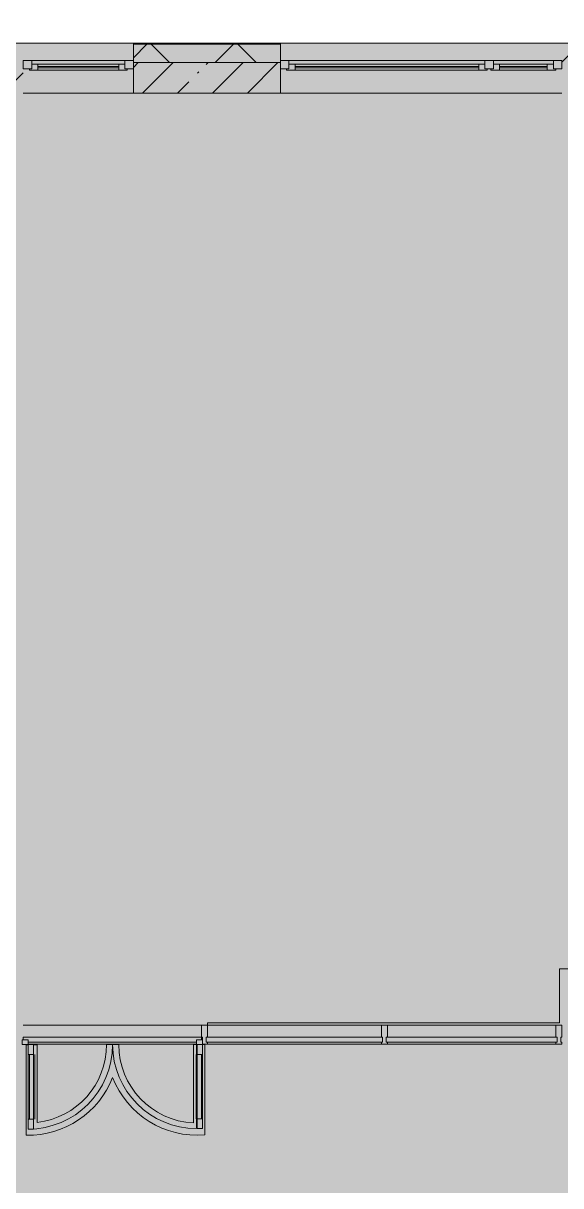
# Model space of a CAD drawing. Header units: millimetres. Extents: x 81633 to 280618, y -8553 to 29000.
# Drawn here: x 246652 to 251042, y 12227 to 21721 of the extents above; entities that cross this region are included whole.
import ezdxf

# ---------------------------------------------------------------- set-up
doc = ezdxf.new("R2010")
doc.units = ezdxf.units.MM
doc.layers.add('A-DETL-GENF-3', color=7, linetype='Continuous', lineweight=9, true_color=0xc0c0c0, transparency=0.4)
for name, color, linetype, lineweight, true_color in [('A-DETL-GENF-4', 7, 'Continuous', 5, 0xe2e2e2), ('A-DETL-GENF-5', 7, 'Continuous', 5, 0xb7b7b7), ('A-DOOR-3', 7, 'Continuous', 5, 0xb7b7b7), ('A-FLOR-3', 7, 'Continuous', 5, 0xb7b7b7), ('A-GLAZ-2', 7, 'Continuous', 5, 0x737373), ('A-GLAZ-CURT-3', 7, 'Continuous', 5, 0x737373), ('A-GLAZ-CWMG-4', 7, 'Continuous', 5, 0x737373), ('A-WALL-3', 7, 'Continuous', 5, 0x737373), ('A-WALL-4', 7, 'Continuous', 9, 0x737373), ('I-WALL-6', 7, 'Continuous', 5, 0x737373)]:
    doc.layers.add(name, color=color, linetype=linetype, lineweight=lineweight, true_color=true_color)
for name, color, linetype, lineweight in [('A-GLAZ-CURT-2', 7, 'Continuous', 5), ('A-WALL-2', 7, 'Continuous', 5), ('I-WALL-5', 7, 'Continuous', 5)]:
    doc.layers.add(name, color=color, linetype=linetype, lineweight=lineweight)

# ---------------------------------------------------------------- blocks, each defined once
blk = doc.blocks.new('120_Окно_СКБ_1Ст - 120_Окно_СКБ_1Ст 900х2500_h_ с форточкой-22877787-2_3_3_птичка')
at = {"layer": 'A-GLAZ-2'}
for p, q in [((-450, -127), (-450, -57)), ((-450, -57), (-380, -57)), ((450, -57), (-450, -57)), ((-380, -57), (-380, -127)), ((380, -87), (-380, -87)), ((-380, -87), (-380, -127)), ((-330, -137), (-330, -87)), ((330, -137), (330, -87)), ((380, -127), (380, -57)), ((380, -57), (450, -57)), ((380, -127), (380, -87)), ((450, -57), (450, -127)), ((-380, -127), (-450, -127)), ((-450, -127), (-400, -127)), ((-380, -127), (-400, -127)), ((-400, -127), (-400, -137)), ((-400, -137), (400, -137)), ((400, -137), (-400, -137)), ((-330, -107), (330, -107)), ((330, -117), (-330, -117)), ((450, -127), (380, -127)), ((400, -127), (380, -127)), ((400, -127), (450, -127)), ((400, -137), (400, -127))]:
    blk.add_line(p, q, dxfattribs=at)
blk = doc.blocks.new('120_Окно_СКБ_2Ст_Фрамуга сверху - 120_Окно_СКБ_2Ст_2300х2500_h_ ДОО-23103760-2_3_3_птичка')
at = {"layer": 'A-GLAZ-2'}
for p, q in [((-1150, -127), (-1150, -57)), ((-1150, -57), (-1080, -57)), ((1150, -57), (-1150, -57)), ((-1080, -57), (-1080, -127)), ((-1080, -57), (1080, -57)), ((520, -87), (-1080, -87)), ((-1080, -87), (-1080, -127)), ((-1030, -137), (-1030, -87)), ((470, -137), (470, -87)), ((520, -127), (520, -57)), ((520, -57), (590, -57)), ((520, -127), (520, -87)), ((590, -57), (590, -127)), ((1080, -87), (590, -87)), ((590, -87), (590, -127)), ((640, -137), (640, -87)), ((1030, -137), (1030, -87)), ((1080, -127), (1080, -57)), ((1080, -57), (1150, -57)), ((1080, -127), (1080, -87)), ((1150, -57), (1150, -127)), ((-1080, -127), (-1150, -127)), ((-1150, -127), (-1100, -127)), ((-1080, -127), (-1100, -127)), ((-1100, -127), (-1100, -137)), ((-1100, -137), (540, -137)), ((540, -137), (-1100, -137)), ((-1030, -107), (470, -107)), ((470, -117), (-1030, -117)), ((590, -127), (520, -127)), ((540, -127), (520, -127)), ((540, -127), (570, -127)), ((540, -127), (570, -127)), ((540, -137), (540, -127)), ((590, -127), (570, -127)), ((570, -127), (570, -137)), ((570, -137), (1100, -137)), ((1100, -137), (570, -137)), ((640, -107), (1030, -107)), ((1030, -117), (640, -117)), ((1150, -127), (1080, -127)), ((1100, -127), (1080, -127)), ((1100, -127), (1149.8, -127)), ((1100, -137), (1100, -127))]:
    blk.add_line(p, q, dxfattribs=at)
blk = doc.blocks.new('Прямоугольный импост - Импост структурный с накладкой - 160мм Темный-V241-2_3_3_птичка')
at = {"layer": 'A-GLAZ-CWMG-4'}
for p, q in [((-50, 0), (-50, 17)), ((-50, 17), (0, 17)), ((-40, 0), (-50, 0)), ((-40, -40), (-40, 0)), ((0, 0), (-10, 0)), ((-10, 0), (-10, -40)), ((0, 17), (0, 0)), ((-50, -140), (-50, -40)), ((-50, -40), (-40, -40)), ((-10, -40), (0, -40)), ((0, -40), (0, -140)), ((0, -140), (-50, -140))]:
    blk.add_line(p, q, dxfattribs=at)
blk = doc.blocks.new('Дверь_Витражная_остекление_ - ВВ-22-32429667-2_3_3_птичка')
at = {"layer": 'A-DETL-GENF-4'}
for points in [[(-642.5, -710), (-642.5, -20), (-687.5, -20), (-687.5, -710)], [(737.5, -705), (737.5, -20), (692.5, -20), (692.5, -705)]]:
    blk.add_hatch(color=256, dxfattribs=at).paths.add_polyline_path(points)
at = {"layer": 'A-DETL-GENF-5'}
for p, q in [((-642.5, -20), (-687.5, -20)), ((-687.5, -710), (-687.5, -20)), ((-642.5, -20), (-687.5, -20)), ((-687.5, -20), (-687.5, -710)), ((-642.5, -710), (-642.5, -20)), ((-642.5, -710), (-642.5, -20)), ((692.5, -705), (692.5, -20)), ((692.5, -20), (692.5, -705)), ((737.5, -705), (737.5, -20)), ((737.5, -705), (737.5, -20)), ((-687.5, -100), (-642.5, -100)), ((-677.5, -630), (-677.5, -100)), ((-633.5, -630), (-633.5, -100)), ((683.5, -625), (683.5, -100)), ((737.5, -100), (692.5, -100)), ((727.5, -625), (727.5, -100)), ((-687.5, -630), (-642.5, -630)), ((737.5, -625), (692.5, -625)), ((-687.5, -710), (-642.5, -710)), ((-687.5, -710), (-642.5, -710)), ((737.5, -705), (692.5, -705)), ((692.5, -705), (737.5, -705))]:
    blk.add_line(p, q, dxfattribs=at)
at = {"layer": 'A-DOOR-3'}
for p, q in [((-737.5, 20), (-687.5, 20)), ((-737.5, -20), (-737.5, 20)), ((-687.5, 20), (-687.5, -20)), ((687.5, 20), (737.5, 20)), ((687.5, -20), (687.5, 20)), ((737.5, 20), (737.5, -20)), ((-687.5, -20), (-737.5, -20)), ((-687.5, -710), (-687.5, -20)), ((687.5, -705), (687.5, -20)), ((737.5, -20), (687.5, -20))]:
    blk.add_line(p, q, dxfattribs=at)
for centre, radius, start, end in [((-687.5, -20), 690, 270, 0), ((687.5, -20), 685, 180, 270)]:
    blk.add_arc(centre, radius, start, end, dxfattribs=at)
blk = doc.blocks.new('Системная панель - Стекло - 40мм-32427251-2_3_3_птичка')
at = {"layer": 'A-GLAZ-CURT-2'}
h = blk.add_hatch(dxfattribs=at)
h.set_pattern_fill('FP_176', color=256, style=0, pattern_type=2)
h.set_pattern_definition([(45, (-105312.5, -12900), (-1414.214, 1414.214), [1000, -3000]), (45, (-106312.5, -13400), (-1414.214, 1414.214), [3000, -1000]), (45, (-104312.5, -13900), (-1414.214, 1414.214), [1000, -3000])])
h.paths.add_polyline_path([(339, 0), (697.5, 0), (697.5, 40), (-697.5, 40), (-697.5, 0)])
at = {"layer": 'A-GLAZ-CURT-3'}
for p, q in [((697.5, 40), (-697.5, 40)), ((-697.5, 40), (-697.5, 0)), ((697.5, 0), (697.5, 40)), ((-697.5, 0), (697.5, 0))]:
    blk.add_line(p, q, dxfattribs=at)
blk = doc.blocks.new('Прямоугольный импост - Импост структурный с накладкой - 160мм Темный-32427249-2_3_3_птичка')
at = {"layer": 'A-GLAZ-CWMG-4'}
for p, q in [((105500, 13540), (104125, 13540)), ((105500, 13383), (104125, 13383))]:
    blk.add_line(p, q, dxfattribs=at)
blk = doc.blocks.new('Прямоугольный импост - Импост структурный с накладкой - 160мм Темный-32427025-2_3_3_птичка')
at = {"layer": 'A-GLAZ-CWMG-4'}
for p, q in [((102605, 13540), (101150, 13540)), ((101150, 13420), (101150, 13440)), ((102605, 13440), (101150, 13440)), ((102565, 13400), (101190, 13400)), ((102605, 13440), (102605, 13420)), ((102565, 13383), (101190, 13383))]:
    blk.add_line(p, q, dxfattribs=at)
blk = doc.blocks.new('Системная панель - Стекло - 40мм-32427252-2_3_3_птичка')
at = {"layer": 'A-GLAZ-CURT-3'}
for p, q in [((720, 40), (-720, 40)), ((-720, 40), (-720, 0)), ((-720, 0), (720, 0)), ((720, 0), (720, 40))]:
    blk.add_line(p, q, dxfattribs=at)
blk = doc.blocks.new('Прямоугольный импост - Импост структурный с накладкой - 160мм Темный-32427244-2_3_3_птичка')
at = {"layer": 'A-GLAZ-CWMG-4'}
for p, q in [((-15, 17), (25, 17)), ((25, 0), (15, 0)), ((15, 0), (15, -40)), ((25, 17), (25, 0)), ((-25, -140), (-25, -40)), ((-25, -40), (-15, -40)), ((-15, -40), (-15, -20)), ((15, -40), (25, -40)), ((25, -40), (25, -140)), ((25, -140), (-25, -140))]:
    blk.add_line(p, q, dxfattribs=at)
blk = doc.blocks.new('Прямоугольный импост - Импост структурный с накладкой - 160мм Темный-32427250-2_3_3_птичка')
at = {"layer": 'A-GLAZ-CWMG-4'}
for p, q in [((104075, 13540), (102655, 13540)), ((104075, 13383), (102655, 13383))]:
    blk.add_line(p, q, dxfattribs=at)
blk = doc.blocks.new('Прямоугольный импост - Импост структурный с накладкой - 160мм Темный-V243-2_3_3_птичка')
at = {"layer": 'A-GLAZ-CWMG-4'}
for p, q in [((-25, 0), (-25, 17)), ((-25, 17), (25, 17)), ((-15, 0), (-25, 0)), ((-15, -40), (-15, 0)), ((25, 0), (15, 0)), ((15, 0), (15, -40)), ((25, 17), (25, 0)), ((-25, -140), (-25, -40)), ((-25, -40), (-15, -40)), ((15, -40), (25, -40)), ((25, -40), (25, -140)), ((25, -140), (-25, -140))]:
    blk.add_line(p, q, dxfattribs=at)

msp = doc.modelspace()

# ---------------------------------------------------------------- hatches: boundary and pattern name
at = {"layer": 'A-DETL-GENF-3'}
msp.add_hatch(color=256, dxfattribs=at).paths.add_polyline_path([(270739.9, -258), (270739.9, 21558), (238809.9, 21558), (238809.9, 27348), (230361.9, 27348), (230361.9, 5750), (234703.9, 5750), (234703.9, -258), (270432.1, -258)])
at = {"layer": 'A-WALL-2'}
h = msp.add_hatch(dxfattribs=at)
h.set_pattern_fill('FP_80', color=256, style=0, pattern_type=2)
h.set_pattern_definition([(45, (145501.93, 0), (-353.5534, 353.5534), []), (135, (145501.93, 0), (-353.5534, -353.5534), [])])
h.paths.add_polyline_path([(270731.9, 21400), (270731.9, 21550), (265652.1, 21550), (265652.1, 21400), (270581.9, 21400)])
h.paths.add_polyline_path([(264752.1, 21400), (264752.1, 21550), (263402.4, 21550), (263402.4, 21400), (264186.2, 21400)])
h.paths.add_polyline_path([(255851.9, 21400), (256751.9, 21400), (256751.9, 21550), (255452.4, 21550), (255452.4, 21400)])
h.paths.add_polyline_path([(253252.4, 21400), (254552.4, 21400), (254552.4, 21550), (253252.4, 21550)])
h.paths.add_polyline_path([(252352.4, 21400), (252352.4, 21550), (251052.1, 21550), (251052.1, 21400), (251694.4, 21400)])
h.paths.add_polyline_path([(257651.9, 21400), (258802.4, 21400), (258802.4, 21550), (257651.9, 21550)])
h.paths.add_polyline_path([(262104.2, 21400), (262502.4, 21400), (262502.4, 21550), (261102.4, 21550), (261102.4, 21400), (261602.4, 21400)])
h.paths.add_polyline_path([(247551.9, 21400), (248752.1, 21400), (248752.1, 21550), (247551.9, 21550)])
h.paths.add_polyline_path([(238561.9, 21400), (238811.9, 21400), (238807.9, 21550), (238561.9, 21550)])
h.paths.add_polyline_path([(246651.9, 21400), (246651.9, 21550), (242111.9, 21550), (242111.9, 21400), (246489.5, 21400)])
at = {"layer": 'I-WALL-5'}
h = msp.add_hatch(dxfattribs=at)
h.set_pattern_fill('FP_88', color=256, style=0, pattern_type=2)
h.set_pattern_definition([(45, (145501.93, 0), (-285.1231, 285.1231), []), (45, (145787.05, 0), (-285.1231, 285.1231), [504.031, -100.806, 16.764, -84.042])])
h.paths.add_polyline_path([(264017.4, 21150), (264752.1, 21150), (264752.1, 21400), (263402.4, 21400), (263402.4, 21150), (264004.9, 21150)])
h.paths.add_polyline_path([(258802.4, 21150), (258802.4, 21400), (257651.9, 21400), (257651.9, 21150), (257940.3, 21150)])
h.paths.add_polyline_path([(266711.9, 21150), (266711.9, 21400), (266351.9, 21400), (266351.9, 21150)])
h.paths.add_polyline_path([(261602.4, 21150), (262502.4, 21150), (262502.4, 21400), (261602.4, 21400), (261602.4, 21239.3)])
h.paths.add_polyline_path([(251551.9, 21150), (252352.4, 21150), (252352.4, 21400), (251551.9, 21400)])
h.paths.add_polyline_path([(246489.5, 21150), (246651.9, 21150), (246651.9, 21400), (246301.9, 21400), (246301.9, 21150)])
h.paths.add_polyline_path([(247551.9, 21150), (248752.1, 21150), (248752.1, 21400), (247551.9, 21400)])
h.paths.add_polyline_path([(253726.9, 21150), (254552.4, 21150), (254552.4, 21400), (253252.4, 21400), (253252.4, 21150), (253676.9, 21150)])
h.paths.add_polyline_path([(256751.9, 21150), (256751.9, 21400), (256551.9, 21400), (256551.9, 21150)])
h.paths.add_polyline_path([(255851.9, 21150), (255851.9, 21400), (255452.4, 21400), (255452.4, 21150)])

# ---------------------------------------------------------------- linework, layer by layer
at = {"layer": 'A-FLOR-3'}
for p, q in [((251031.9, 13557), (251031.9, 14000)), ((251031.9, 14000), (255041.9, 14000)), ((248156.9, 13540), (248156.9, 13557)), ((248156.9, 13557), (251031.9, 13557)), ((246691.9, 13378.5), (246677, 13378.5)), ((246677, 13378.5), (246677, 12640.2)), ((246766.3, 13378.5), (246736.9, 13378.5)), ((246766.3, 12744.3), (246766.3, 13378.5)), ((247431.9, 13380), (247331.9, 13380)), ((248066.9, 13381.5), (248042.2, 13381.5)), ((248042.2, 13381.5), (248042.2, 12740.7)), ((248134.5, 13381.5), (248116.9, 13381.5)), ((248134.5, 12642.7), (248134.5, 13381.5))]:
    msp.add_line(p, q, dxfattribs=at)
for centre, radius, start, end in [((246691.9, 13380), 640, 276.67397, 0), ((248071.9, 13380), 640, 180, 267.33511), ((246691.9, 13380), 740, 268.84165, 338.81722), ((248071.9, 13380), 740, 201.18278, 274.85352)]:
    msp.add_arc(centre, radius, start, end, dxfattribs=at)
at = {"layer": 'A-WALL-3'}
for p, q in [((255452.4, 21558), (242111.9, 21558)), ((247551.9, 21558), (247551.9, 21400)), ((248752.1, 21400), (248752.1, 21558))]:
    msp.add_line(p, q, dxfattribs=at)
at = {"layer": 'A-WALL-4'}
for p, q in [((248752.1, 21553), (247551.9, 21553)), ((248752.1, 21550), (247551.9, 21550)), ((248752.1, 21400), (247551.9, 21400))]:
    msp.add_line(p, q, dxfattribs=at)
at = {"layer": 'I-WALL-6'}
for p, q in [((247551.9, 21400), (247551.9, 21150)), ((248752.1, 21150), (248752.1, 21400)), ((251051.9, 21150), (246651.9, 21150))]:
    msp.add_line(p, q, dxfattribs=at)

# ---------------------------------------------------------------- block references
at = {"layer": 'A-DOOR-3'}
msp.add_blockref('Дверь_Витражная_остекление_ - ВВ-22-32429667-2_3_3_птичка', (247379.4, 13400), dxfattribs=at)
at = {"layer": 'A-GLAZ-2'}
for name, p in [('120_Окно_СКБ_1Ст - 120_Окно_СКБ_1Ст 900х2500_h_ с форточкой-22877787-2_3_3_птичка', (247101.9, 21475)), ('120_Окно_СКБ_2Ст_Фрамуга сверху - 120_Окно_СКБ_2Ст_2300х2500_h_ ДОО-23103760-2_3_3_птичка', (249902.1, 21475))]:
    msp.add_blockref(name, p, dxfattribs=at)
at = {"layer": 'A-GLAZ-CURT-3'}
for name, p in [('Системная панель - Стекло - 40мм-32427252-2_3_3_птичка', (248866.9, 13400)), ('Системная панель - Стекло - 40мм-32427251-2_3_3_птичка', (250314.4, 13400))]:
    msp.add_blockref(name, p, dxfattribs=at)
at = {"layer": 'A-GLAZ-CWMG-4'}
for name in ['Прямоугольный импост - Импост структурный с накладкой - 160мм Темный-32427025-2_3_3_птичка', 'Прямоугольный импост - Импост структурный с накладкой - 160мм Темный-32427250-2_3_3_птичка', 'Прямоугольный импост - Импост структурный с накладкой - 160мм Темный-32427249-2_3_3_птичка']:
    msp.add_blockref(name, (145501.9, 0), dxfattribs=at)
at = {"layer": 'A-GLAZ-CWMG-4', "extrusion": (0, 0, -1), "rotation": 180}
for name, p in [('Прямоугольный импост - Импост структурный с накладкой - 160мм Темный-32427244-2_3_3_птичка', (-248131.9, 13400)), ('Прямоугольный импост - Импост структурный с накладкой - 160мм Темный-V243-2_3_3_птичка', (-249601.9, 13400)), ('Прямоугольный импост - Импост структурный с накладкой - 160мм Темный-V241-2_3_3_птичка', (-251051.9, 13400))]:
    msp.add_blockref(name, p, dxfattribs=at)

doc.saveas('drawing.dxf')
